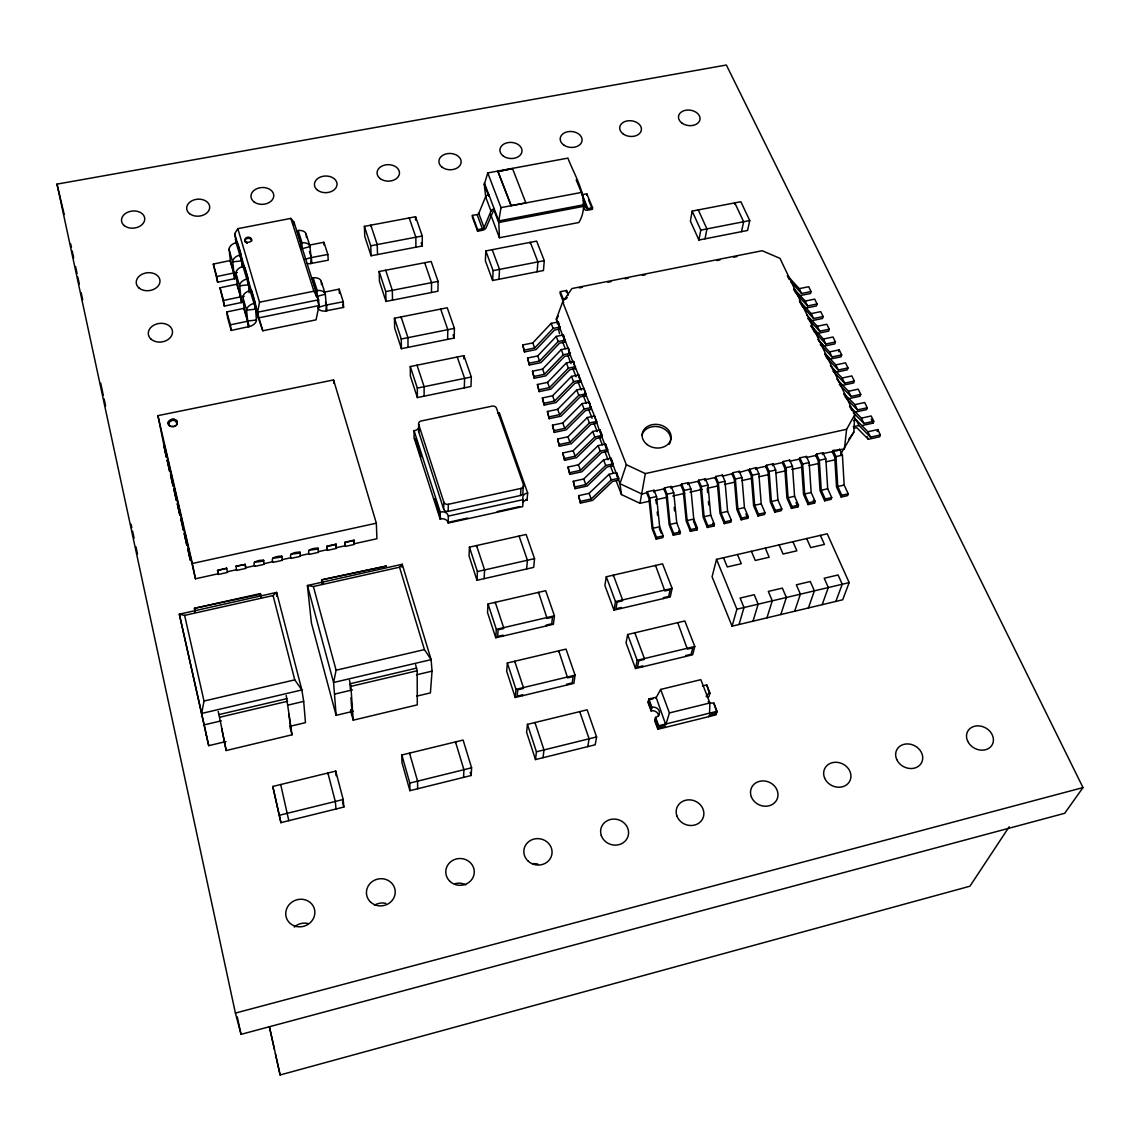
<?xml version="1.0" encoding="UTF-8"?>
<svg xmlns="http://www.w3.org/2000/svg" width="1140" height="1140" viewBox="0 0 1140 1140"><rect width="100%" height="100%" fill="white"/><g stroke="black" fill="none" stroke-linecap="round" stroke-linejoin="round"><path stroke-width="1.5" d="M422.27 245.984L422.27 235.994L415.573 216.743L364.387 226.376L364.772 236.408L371.084 255.773L422.27 245.984L421.159 242.777M424.108 396.178L424.123 386.702L417.026 365.185M431.49 292.495L431.561 282.663L424.678 262.727M655.899 698.15L660.644 689.443L700.829 679.654L709.864 702.967L709.536 713.996L716.789 712.215L713.811 703.01A5.814 5.059 17.5 0 1 708.139 701.684M438.074 281.381L437.959 291.227L385.99 301.416L379.449 281.395L379.164 271.505L431.148 261.473L438.074 281.381L385.748 291.598L385.99 301.416M497.639 413.079A5.586 4.503 3.5 0 0 499.291 412.751L527.663 493.007A5.757 4.788 5 0 0 523.26 499.619L522.676 506.616L448.177 523.061L448.006 522.32A5.785 4.859 1 0 0 440.995 518.914L440.154 519.142L440.268 512.173L414.062 430.678A5.643 4.574 0.2 0 0 418.936 427.144M443.688 509.195L443.83 502.127L418.694 424.493A3.562 2.879 0.5 0 1 421.23 420.974L492.095 406.139A3.548 2.85 3.3 0 1 496.47 408.177L523.488 484.728L522.904 491.839A3.605 2.993 4.6 0 1 520.467 495.487L448.163 511.361A3.648 3.035 1.3 0 1 443.688 509.195L418.708 431.803L418.636 424.365A5.643 4.574 0.2 0 1 418.907 425.035M447.621 339.364L447.806 329.688L440.681 309.068M448.163 511.361L448.319 504.293A3.662 3.05 1.3 0 1 443.83 502.127M448.177 523.061L448.334 516.092A5.814 4.873 1.1 0 0 440.268 512.173M454.19 338.053L454.418 328.363L447.251 307.772L394.454 318.231L394.654 327.95L401.408 348.683L454.19 338.053L453.093 334.889M463.809 358.844L463.909 355.652L410.286 366.553L410.372 376.115L417.368 397.575L470.977 386.489L471.333 376.984L463.909 355.652M464.308 387.857L464.621 378.366L457.24 357.005M490.556 214.235L499.405 237.761L578.921 222.499C591.56 200.697 575.586 178.353 567.92 158.118L487.763 172.938L484.272 184.438L488.732 196.208L488.803 194.627A3.477 2.294 -21.6 0 0 485.597 196.792L478.772 213.394A1.824 1.197 -21.1 0 1 477.09 214.534L472.402 215.417L472.345 216.97L477.603 231.206L482.305 230.309A4.118 2.665 -21 0 0 486.11 227.772L494.204 208.905A3.491 2.28 -21.6 0 0 490.984 211.071L484.058 227.63A1.838 1.183 -21 0 1 482.377 228.769L477.66 229.667L477.603 231.206M455.459 742.796L455.501 741.912L463.909 769.7L463.567 777.38M469.424 547.157L469.067 555.964L476.99 580.274L533.691 567.378L534.546 558.629L526.139 534.461L469.424 547.157L477.418 571.567L476.99 580.274M485.825 250.928L485.384 260.846L492.623 280.497L543.452 270.522L544.279 260.647L536.655 241.11L485.825 250.928L493.107 270.636L492.623 280.497M476.506 546.545L476.549 545.561L484.6 569.943L484.115 578.65M497.909 171.541L512.544 168.606L525.868 202.906L511.091 205.685L497.909 171.541L512.544 168.606M471.191 775.499L471.589 767.804L463.111 740.06L401.822 754.994L401.993 762.774L409.916 790.676L471.191 775.499L470.193 772.25M840.536 454.261L853.846 432.117L854.744 414.761L779.988 258.381L762.204 250.729L571.981 288.534L562.661 301.829L556.363 319.001L557.403 323.903M499.007 279.243L499.534 269.382L492.209 249.689M488.034 603.986L487.521 612.522L495.757 637.759L553.413 624.278L554.439 615.814L545.704 590.705L488.034 603.986L496.342 629.351L495.757 637.759M499.12 415.673L499.291 412.751M230.337 260.504L213.308 264.095L216.814 276.521L233.899 272.959L230.337 260.504L229.083 248.577A9.134 6.099 -14.3 0 1 234.883 243.019L237.505 242.293M237.148 284.145L219.992 287.793L223.554 300.447L240.782 296.813L237.148 284.145L235.952 272.303A9.22 6.056 -14.5 0 1 241.808 266.746L244.459 266.005M495.216 603.274L495.273 602.319L503.638 627.641L503.567 628.582L498.095 629.864L497.639 636.405L503.068 635.137L502.997 636.063M241.936 267.23L241.509 257.654M242.877 297.298L242.934 296.457A9.305 5.999 -14.7 0 1 248.862 290.899L251.541 290.159L255.317 303.041L256.4 320.825A9.291 5.885 -14.5 0 1 250.501 326.268L231.192 330.429L227.572 317.59L226.789 311.933L244.06 308.313L242.877 297.298L246.596 310.18L247.651 321.252L230.422 324.8L226.789 311.933M249.061 292.652L248.178 278.659L244.929 267.587M522.761 344.964L524.5 351.947L536.057 349.581L554.496 330.087L560.082 328.947L558.315 321.908L551.19 323.347L532.779 342.926L522.761 344.964L524.5 351.947M530.257 243.447L530.328 242.336L537.909 261.901L537.125 271.762M353.272 711.26L336.129 715.336L311.419 622.996L307.415 585.504L402.206 564.272L431.12 659.632L432.046 671.132L430.407 692.892L416.699 696.155M174.335 419.306L177.028 421.088L177.227 423.966L174.335 419.306L171.898 419.292L168.307 421.943L168.492 424.821L170.573 426.431L169.176 425.619M527.606 358.017L529.345 365.042L540.944 362.648L559.526 343.183L565.141 342.043L563.36 334.961L556.206 336.414L537.667 355.951L527.606 358.017L529.345 365.042M647.335 491.782L646.993 493.577L648.931 498.508L652.094 528.661L656.184 539.12L662.867 537.596L663.238 535.843L659.661 526.766L656.54 496.555L654.018 490.2M520.467 495.487L521.037 488.39A3.634 3.007 4.6 0 0 523.488 484.728M507.357 662.995L506.687 671.232L515.237 697.466L573.89 683.345L575.101 675.179L566.024 649.102L507.357 662.995L515.993 689.358L515.237 697.466M532.494 371.198L534.247 378.266L545.889 375.844L564.614 356.421L570.242 355.253L568.447 348.142L561.265 349.61L542.583 369.103L532.494 371.198L534.247 378.266M522.847 502.355A5.728 4.774 5 0 1 526.181 500.161L527.051 500.018L527.663 493.007M537.41 384.493L539.192 391.604L550.876 389.168L569.744 369.773L575.386 368.605L573.591 361.451L566.38 362.933L547.556 382.385L537.41 384.493L539.192 391.604M514.639 662.169L514.724 661.243L523.417 687.577L523.331 688.475L517.76 689.814L517.161 696.127L522.704 694.787L522.619 695.685M526.637 568.974L527.435 560.239L519.085 536.042M542.398 397.931L544.165 405.07L555.921 402.605L574.916 383.254L580.588 382.071L578.792 374.875L571.539 376.385L552.572 395.794L542.398 397.931L544.165 405.07M671.203 486.395L673.754 492.722L676.747 522.904L680.352 531.952L679.967 533.705L673.312 535.23L669.166 524.799L666.13 494.675L664.15 489.701L664.506 487.877L671.232 486.481L670.847 488.262M547.414 411.483L549.209 418.679L560.994 416.171L580.146 396.877L585.846 395.666L584.022 388.441L576.755 389.966L557.645 409.331L547.414 411.483L549.209 418.679M568.361 295.06L566.552 290.458L560.339 291.683L560.153 293.636L563.616 302.499M552.487 425.177L554.297 432.402L566.138 429.88L585.433 410.614L591.147 409.403L589.323 402.135L582.013 403.674L562.761 422.997L552.487 425.177L554.297 432.402M566.352 292.41L566.552 290.458M297.839 233.529L298.153 230.537L302.043 242.834L301.573 247.323M538.436 593.327L538.536 592.358L547.1 618.436L552.515 617.182L551.731 623.765L546.359 625.019L546.245 625.96M557.617 439L559.427 446.267L571.311 443.716L590.762 424.507L596.505 423.268L594.667 415.957L587.328 417.511L567.92 436.791L557.617 439L559.427 446.267M527.449 724.37L526.609 732.293L535.501 759.568L595.194 744.776L596.591 736.939L587.143 709.821L527.449 724.37L536.427 751.802L535.501 759.568M586.587 195.368L586.758 193.8L582.17 194.669L587.955 208.634L592.572 207.765L586.758 193.8M698.749 480.368L698.321 482.163L700.345 487.051L703.124 517.118L707.37 527.478L713.982 525.982L714.424 524.215L710.719 515.223L707.983 485.099L705.361 478.8M562.775 452.965L564.599 460.275L576.555 457.682L596.135 438.515L601.92 437.276L602.177 435.395L600.053 429.923L592.686 431.49L573.135 450.728L562.775 452.965L564.599 460.275M592.572 207.765L592.387 209.318L587.784 210.188A4.104 2.594 -24 0 1 584.35 209.047L583.309 205.87M854.744 414.761L846.621 429.296L844.398 449.103L833.098 450.443L832.499 452.295L834.736 457.111L836.532 486.965L841.178 497.069L847.604 495.601L848.231 493.82L844.17 485.056L842.417 455.145L839.553 449.003M310.75 263.582L311.405 257.711L309.467 251.612M534.86 723.43L534.959 722.546L543.994 749.935L543.01 757.701M312.816 280.839L313.158 277.875L317.205 290.615L316.493 296.528L325.328 294.206L325.114 293.436A9.248 5.914 -16.6 0 0 318.43 290.472L315.737 290.814L315.951 293.707M568.005 467.058L569.843 474.411L581.842 471.789L601.578 452.68L607.378 451.426L607.649 449.559L605.511 444.016L598.101 445.612L578.408 464.792L568.005 467.058L569.843 474.411M715.763 476.591L715.307 478.387M573.278 481.294L575.116 488.675L587.171 486.025L607.064 466.973L612.893 465.704L613.178 463.852L611.011 458.251L603.573 459.876L583.723 479L573.278 481.294L575.116 488.675M325.812 310.964L326.553 305.178L325.541 302.014M578.607 495.658L580.459 503.096L592.558 500.417L612.607 481.408L618.464 480.125L618.749 478.287L616.569 472.63L609.102 474.269L589.095 493.349L578.607 495.658L580.459 503.096M558.614 651.752L558.728 650.826L567.62 677.858L573.121 676.533L572.195 682.889L566.722 684.2L566.594 685.097M732.721 472.829L732.236 474.625M758 515.978L758.499 514.197L754.68 505.291L752.272 475.238L749.564 468.982L749.08 470.834L751.203 475.722L753.611 505.704L758 515.978L764.555 514.482L765.054 512.715L761.207 503.809L758.855 473.77L756.148 467.528L739.162 472.487L739.319 471.361L732.678 472.744L732.222 474.582L734.317 479.484L736.839 509.509L741.185 519.797L747.755 518.301L748.239 516.534L744.434 507.599L741.955 477.532L739.276 471.276M756.176 467.614L755.663 469.424M401.807 567.036L402.206 564.272L399.541 567.207L313.372 586.516L307.415 585.504L333.578 682.504L336.129 715.336M783.209 461.615L782.653 463.424M606.295 576.769L604.884 585.404L613.99 610.114L670.22 596.961L672.13 588.382L662.539 563.83L606.295 576.769L615.472 601.592L613.99 610.114M846.621 429.296L645.326 473.584L639.982 503.31L621.457 494.575L616.341 481.308M799.91 457.909L799.724 459.035L789.55 461.287L789.721 460.161L783.166 461.529L782.639 463.382L784.79 468.226L786.956 498.166L791.459 508.369L797.957 506.887L798.499 505.12L794.58 496.271L792.471 466.274L789.692 460.076M487.763 172.938L501.001 207.623L498.764 220.918L499.405 237.761M613.192 576.113L613.363 575.144L622.582 599.925L622.411 600.88L617.082 602.134L615.914 608.76L621.215 607.52L621.058 608.461M587.77 746.615L589.109 738.791L579.733 711.631M816.553 454.205L816.354 455.33L806.208 457.582L806.408 456.47L799.867 457.824L799.311 459.662L801.506 464.507L803.543 494.418L808.089 504.593L814.558 503.111L815.143 501.329L811.167 492.523L809.172 462.555L806.365 456.37M692.165 211.099L690.384 221.075L698.92 240.013L747.569 230.465L749.75 220.547L740.829 201.709L692.165 211.099L700.786 230.109L698.92 240.013M646.964 493.52L647.306 491.696L654.061 490.3L653.69 492.081M237.833 228.67L259.521 302.2L257.64 312.203L258.31 317.946L262.784 330.785L316.065 319.841L319.001 305.563L318.587 299.806L294.006 222.172L290.885 218.381L237.833 228.67L234.641 233.714L236.379 243.019M832.514 452.338L833.14 450.528L835.962 456.584L837.758 486.509L841.79 495.273L841.178 497.069M208.706 745.66L179.322 614.189L184.609 615.386L204.017 701.043L201.652 713.455L208.706 745.66L225.991 741.556M627.641 634.51L626.045 642.875L635.493 668.524L692.664 654.759L694.787 646.48L684.827 620.958L627.641 634.51L637.174 660.288L635.493 668.524M705.033 238.816L706.928 228.898L698.279 209.917M656.184 539.12L656.54 537.353L652.978 528.276L649.814 498.066L647.306 491.696M655.357 566.409L655.543 565.426L664.876 590.99L670.149 589.75L668.681 596.42L663.437 597.645L663.224 598.6M313.372 586.516L336.101 670.22L333.578 682.504L431.12 659.632L424.422 649.601L399.541 567.207M734.545 203.989L734.773 202.877L743.651 221.73L741.513 231.662M642.675 666.8L642.875 665.888L637.474 667.185L638.799 660.787L644.214 659.476L644.414 658.564L634.823 632.8M681.25 485.911L681.649 484.072L688.346 482.676L687.933 484.472L688.303 482.591L690.897 488.903L693.761 519.056L697.423 528.077L697.01 529.844L690.37 531.34L686.18 520.952L683.273 490.856L681.25 485.911L681.677 484.158L684.214 490.399L687.135 520.567L690.769 529.587L690.37 531.34M673.312 535.23L673.683 533.463L670.092 524.414L667.057 494.219L664.506 487.877L664.164 489.758M175.204 420.76L175.432 419.691M655.386 718.243L658.478 726.636L665.803 724.826L656.113 697.253L648.831 699.034L648.033 702.596L651.082 710.875A5.814 5.13 14.9 0 1 658.678 715.863M698.307 482.12L698.72 480.282L705.404 478.9L704.962 480.681M651.082 710.875L651.895 707.327L648.831 699.034M713.811 703.01L717.046 711.317L716.005 714.851L657.851 729.258L654.773 720.879L655.586 717.359A5.828 5.144 14.9 0 0 659.219 711.004A5.828 5.144 14.9 0 0 651.895 707.327M732.45 473.656L722.247 476.235L722.389 475.124L715.735 476.506L715.293 478.344L717.359 483.26L720.01 513.299L724.313 523.63L730.897 522.134L731.367 520.367L727.605 511.404L724.997 481.308L722.347 475.038M657.851 729.258L658.692 725.753L655.586 717.359M707.37 527.478L707.798 525.711L704.107 516.719L701.328 486.58L698.72 480.282M665.161 727.448L665.375 726.579L658.065 728.389L654.973 719.995M685.568 656.469L685.796 655.557L691.125 654.274L692.764 647.834L687.392 649.116L677.716 622.654M724.313 523.63L724.769 521.864L721.022 512.9L718.371 482.79L715.735 476.506M716.519 559.355L712.072 576.812L732.065 626.173L842.702 599.783L849.172 582.611L827.227 533.791L716.519 559.355L736.896 609.216L732.065 626.173M169.775 425.904C166.882 423.154 171.2 419.335 174.249 420.432M741.185 519.797L741.67 518.03L737.879 509.081L735.357 479L732.678 472.744M789.108 279.3L787.37 275.652L799.268 288.648L808.702 286.724L811.039 291.555L810.511 293.479L799.61 295.702L793.668 289.246M702.425 685.938L706.757 684.884L709.066 692.351M794.537 289.46L805.225 301.06L814.701 299.122L817.052 303.981L816.511 305.919L805.581 308.171M706.757 684.884L709.949 693.091L708.938 696.668A5.8 5.045 17.6 0 0 707.612 697.181M799.382 300.803L811.238 313.6L820.743 311.633L823.123 316.535L822.567 318.459L811.594 320.739M708.781 716.647L709.023 715.763L716.262 713.968M739.048 624.506L743.993 607.534L740.102 598.072L754.224 594.738L758.157 604.172L753.013 621.186M772.948 463.795L775.685 470.022L777.922 500.032L781.812 508.91L781.285 510.677L774.758 512.159L775.285 510.392L771.41 501.5L769.13 471.476L766.394 465.248L772.977 463.88L772.45 465.69M806.664 314.825L817.294 326.24L826.856 324.259L829.25 329.204L828.68 331.113L817.665 333.421L810.569 325.869M812.806 327.693L823.422 339.007L833.012 336.998L835.435 342L834.865 343.895L823.793 346.218L819.076 341.231M838.655 351.747L839.225 349.852L829.606 351.889L817.836 339.435M791.459 508.369L792.001 506.588L788.082 497.738L785.93 467.742L783.166 461.529M666.031 723.943L669.422 712.928L660.644 689.443M839.225 349.852L841.676 354.896L841.092 356.791L829.991 359.143L825.274 354.198M822.995 452.68L825.83 458.85L827.697 488.775L831.716 497.567L831.117 499.349L824.662 500.816L820.059 490.684L818.149 460.802L815.941 455.972L816.511 454.119L823.037 452.78L822.424 454.589M766.921 617.866L772.279 600.823L768.303 591.418L782.354 588.112L786.358 597.488L780.8 614.546M560.025 328.961L558.215 321.936L558.215 322.891M825.274 353.785L835.848 364.886L845.51 362.834L847.975 367.921L847.376 369.802L836.233 372.196L831.53 367.294M808.089 504.593L808.659 502.811L804.698 493.976L802.66 464.009L799.867 457.824M830.433 365.798L842.147 378.01L851.837 375.929L854.33 381.074L853.718 382.94L842.531 385.349L837.843 380.503M570.185 355.267L568.347 348.156M573.491 362.42L573.491 361.466L575.344 368.605M824.662 500.816L825.26 499.035L821.256 490.243L819.347 460.289L816.511 454.119M836.817 379.164L848.502 391.262L858.235 389.153L860.743 394.355L860.13 396.207L848.887 398.644M562.661 301.829L626.33 464.707L619.961 483.702L621.457 494.575M794.623 611.254L800.394 594.168L796.347 584.806L810.298 581.514L814.373 590.862L808.417 607.962M578.336 375.915L578.678 374.903L580.545 382.085M844.213 393.841L854.915 404.629L864.69 402.505L867.227 407.75L866.6 409.602L855.314 412.067M575.5 367.636L585.974 393.784L585.789 395.68M861.797 425.605L873.126 423.111L873.767 421.273L871.216 415.986L861.398 418.138L849.485 406.125M877.144 431.419L877.786 429.58L867.925 431.761L854.829 418.565M591.09 409.417L589.209 402.149L589.195 403.076M877.786 429.58L880.379 434.924L879.724 436.762L868.338 439.285L856.767 427.671L853.988 428.284M176.002 421.287L176.358 420.304M822.154 604.684L828.324 587.556L824.22 578.236L838.085 574.973L842.232 584.25L835.862 601.407M585.96 394.711L596.662 421.401L596.448 423.282M599.925 430.863L599.953 429.937L601.863 437.29M605.369 444.956L605.397 444.044L607.321 451.426M610.869 459.192L610.912 458.28L612.836 465.719M618.407 480.139L616.469 472.658L616.427 473.556M176.586 421.971L177.028 421.088M749.108 470.877L749.322 469.908M765.909 467.144L766.436 465.334L765.895 467.101L768.032 471.974L770.312 501.928L774.758 512.159M799.34 459.719L799.596 458.75M815.955 456.014L816.226 455.045M176.273 425.263L177.227 423.966M176.914 422.769L177.412 422M1009.171 826.785L969.912 886.222L280.112 1074.977L275.395 1053.916M558.329 316.179L556.363 319.001L564.414 339.848M848.744 439.313L853.846 432.117M1083 787.583L1064.689 813.29L241.039 1034.351L235.41 1013.075L57 184.124L726.365 65.023L1083 787.583L235.41 1013.075M175.56 425.933L174.662 426.46L176.672 424.878M524.642 350.037L534.674 347.985L553.142 328.434L560.282 326.995M529.501 363.147L539.576 361.067L558.173 341.558L565.34 340.091M534.404 376.371L544.521 374.276L563.26 354.796L570.456 353.315M539.348 389.723L549.509 387.6L568.39 368.163L575.615 366.667M544.35 403.204L554.553 401.052L573.562 381.658L580.83 380.147M549.394 416.812L559.626 414.647L578.792 395.295L586.088 393.756M554.482 430.549L564.77 428.355L584.079 409.06L591.404 407.507M559.626 444.429L569.957 442.206L589.409 422.954L596.761 421.387M564.813 458.437L575.187 456.2L594.795 436.991L602.177 435.395M570.057 472.587L580.474 470.321L600.239 451.155L607.649 449.559M575.344 486.88L585.817 484.571L605.725 465.476L613.178 463.852M580.688 501.301L591.204 498.978L611.268 479.926L618.749 478.287M184.609 615.386L273.073 595.55L276.621 592.401L301.858 689.942L303.682 701.399L305.477 722.632L289.93 726.337M560.339 291.683L563.36 299.378L567.449 297.483M170.088 426.232L174.819 426.26M311.704 278.075L314.384 277.733A9.206 5.942 -16.5 0 1 321.053 280.725L325.328 294.206L326.211 305.036L317.789 307.487L318.003 308.242A9.177 5.814 -16.8 0 0 324.615 311.106L343.582 307.415L343.268 301.772L339.164 289.147L324.173 292.196M219.992 287.793L224.352 306.118L243.504 302.043M255.317 303.041L252.624 303.796A9.348 5.971 -14.8 0 0 246.667 309.339L246.596 310.18L255.346 309.168M237.961 243.846L241.153 254.719L238.502 255.46A9.177 6.071 -14.4 0 0 232.674 261.017L233.914 272.887L237.32 272.517M213.308 264.095L217.626 282.236L236.636 278.245M304.451 259.478L311.063 257.555L309.866 245.784A9.091 6.013 -16.4 0 0 303.254 242.706L300.604 243.019L300.96 247.409M248.178 278.659L245.499 279.414A9.263 6.028 -14.6 0 0 239.614 284.971L240.796 296.756L244.231 296.357M280.91 822.624L343.838 807.049L343.183 799.51L335.73 771.11L272.788 786.457L280.91 822.624L272.788 786.457M669.422 712.928L709.864 702.967M279.742 815.171L343.183 799.51M409.916 790.676L409.816 783.066L471.589 767.804M536.427 751.802L596.591 736.939M658.692 725.753L717.046 711.317M650.085 699.561L652.992 698.849M224.295 741.912L226.233 750.519L292.025 734.801L286.24 695.471M350.464 710.135L353.215 720.181L417.297 704.862L417.155 670.762L415.644 664.72M515.993 689.358L575.101 675.179M637.174 660.288L694.787 646.48M226.233 750.519L219.521 717.288L287.594 701.271M353.215 720.181L350.892 686.366L417.155 670.762M204.174 724.869L221.331 720.822M288.235 705.047L303.682 701.399M335.174 693.975L352.474 689.899M416.485 674.809L432.046 671.132M736.896 609.216L849.172 582.611M219.521 717.288L218.923 714.595L287.024 698.592M349.41 680.267L350.351 683.701L416.656 668.111M496.342 629.351L554.439 615.814M615.472 601.592L672.13 588.382M204.017 701.043L294.761 679.868L301.858 689.942L201.652 713.455L179.322 614.189L276.621 592.401L276.82 596.405M336.101 670.22L424.422 649.601M656.54 537.353L663.238 535.843M673.683 533.463L680.352 531.952M690.769 529.587L697.423 528.077M707.798 525.711L714.424 524.215M724.769 521.864L731.367 520.367M741.67 518.03L748.239 516.534M758.499 514.197L765.054 512.715M775.285 510.392L781.812 508.91M792.001 506.588L798.499 505.12M808.659 502.811L815.143 501.329M825.26 499.035L831.716 497.567M841.79 495.273L848.231 493.82M652.978 528.276L659.661 526.766M670.092 524.414L676.747 522.904M687.135 520.567L693.761 519.056M704.107 516.719L710.719 515.223M721.022 512.9L727.605 511.404M737.879 509.081L744.434 507.599M754.68 505.291L761.207 503.809M771.41 501.5L777.922 500.032M788.082 497.738L794.58 496.271M804.698 493.976L811.167 492.523M821.256 490.243L827.697 488.775M837.758 486.509L844.17 485.056M477.418 571.567L534.546 558.629M639.982 503.31L650.327 501.001M655.5 499.847L667.584 497.154M672.757 496L684.841 493.307M690.014 492.152L702.083 489.445M707.27 488.291L717.616 485.982M724.513 484.443L734.873 482.135M741.769 480.596L752.129 478.287M759.026 476.748L769.372 474.44M776.283 472.901L786.629 470.592M791.801 469.438L802.161 467.129M809.058 465.59L819.418 463.282M826.315 461.728L834.936 459.805M195.097 611.71L194.413 608.318L260.319 593.584L261.416 597.474M321.623 579.861L386.275 566.081L321.623 579.861L321.922 583.309M194.413 608.318L260.59 594.211M853.518 420.674L856.354 420.061L858.933 425.462L870.504 437.119L880.379 434.924M837.772 450.571L822.695 453.606M649.814 498.066L656.54 496.555M667.057 494.219L673.754 492.722M684.214 490.399L690.897 488.903M701.328 486.58L707.983 485.099M718.371 482.79L724.997 481.308M735.357 479L741.955 477.532M752.272 475.238L758.855 473.77M769.13 471.476L775.685 470.022M785.93 467.742L792.471 466.274M802.66 464.009L809.172 462.555M819.347 460.289L825.83 458.85M835.962 456.584L842.417 455.145M853.49 412.822L863.935 423.439L873.767 421.273M853.247 426.702L858.933 425.462M448.334 516.092L523.26 499.619M439.869 518.273L440.667 518.087L434.497 498.893M525.982 499.32L527.051 500.018M187.772 548.654L190.323 560.182L187.772 548.654L188.499 548.497L195.439 578.792L218.139 573.776L217.512 570.271L226.746 568.247L217.583 570.584L218.282 574.475L227.473 572.451L226.746 568.247M235.952 566.209L245.214 564.5L245.812 568.39L236.65 570.413L235.952 566.209L245.214 564.5M254.306 562.177C278.488 560.153 248.435 557.659 254.947 566.38L264.067 564.371L263.454 560.153M272.588 558.144C296.642 556.135 266.846 553.641 273.173 562.348L282.264 560.353L281.708 556.135M290.814 554.125C314.711 552.116 285.171 549.637 291.341 558.344L300.39 556.349L299.906 552.13M308.969 550.121C332.723 548.126 303.44 545.647 309.424 554.353L318.459 552.359L318.017 548.126M327.052 546.145L336.072 544.151L336.442 548.383L327.451 550.378L327.052 546.145L327.337 549.68L318.331 551.66M345.078 542.17L354.055 540.189L354.369 544.436L345.42 546.402L345.078 542.17L345.306 545.718L336.329 547.699L336.072 544.151M327.137 546.445L336.158 544.464M345.163 542.469L354.141 540.488M449.018 522.163L467.642 518.045M497.211 511.547L519.683 506.588M227.33 571.753L236.507 569.729M254.819 565.682L245.67 567.706L245.129 564.186M263.939 563.673L273.044 561.664M282.136 559.654L291.213 557.645M300.276 555.65L309.31 553.655M846.963 399.157L857.437 409.887L867.227 407.75M189.539 556.263L190.266 556.106M613.035 464.778L619.961 483.702L642.019 494.062L647.135 492.608M448.319 504.293L521.037 488.39M195.439 578.792L192.404 563.488L376.343 523.189L333.564 379.934L157.918 415.644L166.369 457.254L163.889 446.039M839.325 384.422L850.996 396.464L860.743 394.355M186.005 541.072L186.732 540.916L184.979 533.392L184.253 533.548L186.803 545.034L184.253 533.548M607.506 450.485L612.151 463.453M832.913 370.999L844.612 383.168L854.33 381.074M183.227 525.896L181.488 518.443L180.775 518.586L185.335 535.458M177.327 503.795L179.849 515.18L177.327 503.795L178.04 503.638L181.873 520.553M824.719 353.842L826.557 357.704L838.299 369.987L847.975 367.921M179.051 511.176L179.764 511.019M596.633 422.327L599.583 430.934M173.921 489.131L176.429 500.489L173.921 489.131L174.634 488.989L178.424 505.804M414.376 438.757L415.131 438.587L421.002 456.884M820.273 344.536L832.029 356.948L841.676 354.896M175.617 496.442L176.329 496.299M170.544 474.625L173.052 485.939L170.544 474.625L171.242 474.482L175.018 491.183M812.236 327.707L814.046 331.498L825.83 344.009L835.435 342M167.195 460.261L169.689 471.518L167.195 460.261L167.893 460.118L171.655 476.72M807.861 318.573L819.689 331.213L829.25 329.204M796.874 294.377L807.562 305.933L817.052 303.981M417.368 397.575L417.34 388.099L471.333 376.984M801.748 305.762L813.59 318.516L823.123 316.535M165.542 453.136L166.24 452.993L168.321 462.398M326.211 305.036L343.268 301.772M565.24 341.06L565.084 342.057M790.875 281.808L801.577 293.479L811.039 291.555M568.347 349.111L563.26 334.989L563.26 335.944M259.521 302.2L313.899 291.199L318.587 299.806L257.64 312.203L234.641 233.714M401.408 348.683L401.266 339.022L454.418 328.363M311.092 257.612L327.878 254.448L323.903 242.264L309.154 245.171M307.401 263.54A9.02 5.928 -16.6 0 0 309.567 263.711L328.235 260.191L327.878 254.448M579.334 287.907L582.426 287.294M607.876 282.236L610.94 281.623M625.133 278.801L628.197 278.203M642.347 275.381L645.397 274.783M716.932 260.561L719.924 259.963M733.804 257.198L736.796 256.614M563.36 299.378L566.466 298.751M296.699 230.708L299.35 230.408A9.049 6.042 -16.3 0 1 305.947 233.515L310.094 246.568L301.644 248.834M493.107 270.636L544.279 260.647M700.786 230.109L749.75 220.547M371.084 255.773L370.742 245.798L422.27 235.994M501.001 207.623L582.098 192.318M326.468 305.192L326.923 310.835M256.471 320.012L247.793 321.024L244.088 308.199M316.493 296.528L316.065 290.743L312.032 278.003M248.235 284.829L239.557 285.798L235.894 273.144M311.334 257.726L311.847 263.454M241.238 260.932L232.631 261.858L229.026 249.432M171.527 426.759L173.65 426.773M626.33 464.707L645.326 473.584M168.107 423.909L168.863 424.408M168.05 422.926L168.805 423.567M168.307 421.943L169.019 422.712M799.639 301.758L802.019 304.323M168.863 421.03L169.504 421.928M169.689 420.247L170.216 421.244M871.216 419.149L873.126 423.111M799.268 288.648L801.577 293.479M805.225 301.06L807.562 305.933M811.238 313.6L813.59 318.516M817.294 326.24L819.689 331.213M823.422 339.007L825.83 344.009M829.606 351.889L832.029 356.948M835.848 364.886L838.299 369.987M842.147 378.01L844.612 383.168M848.502 391.262L850.996 396.464M854.915 404.629L857.437 409.887M861.398 418.138L863.935 423.439M867.925 431.761L870.504 437.119M867.07 436.606L868.338 439.285M793.939 289.403L795.692 293.08M799.981 302.043L801.164 304.522M843.899 393.984L845.794 397.96M849.77 406.296L851.694 410.315M813.262 500.218L814.558 503.111M820.387 535.372L824.434 544.421L810.683 547.599L806.664 538.536M782.895 462.455L772.692 464.721M796.019 502.526L797.957 506.887M766.137 466.175L755.891 468.455M792.913 541.714L796.889 550.805L783.052 554.011L779.119 544.906M765.282 548.098L769.172 557.232L755.264 560.467L751.402 551.304M745.888 513.898L747.755 518.301M715.507 477.418L705.147 479.726M737.48 554.524L741.299 563.702L727.306 566.951L723.515 557.745M588.525 200.013L591.745 207.765M576.156 179.835L581.329 192.332M583.224 200.369L586.43 208.121A1.824 1.154 -24 0 0 587.955 208.634M698.507 481.194L688.118 483.503M583.21 202.991L583.937 204.73L498.764 220.918L484.343 182.842M583.053 204.573L583.766 206.311L498.679 222.499L494.133 210.487M712.771 523.018L713.982 525.982M681.449 484.984L671.004 487.307M693.405 520.937L697.01 529.844M664.321 488.789L653.847 491.126M678.784 530.741L679.967 533.705M659.347 528.647L661.115 533.121M568.518 350.479L573.149 362.477M600.125 432.302L606.637 449.174M497.924 171.314L511.105 205.457M562.676 342L565.226 348.641M567.777 355.267L570.983 363.56M572.893 368.534L576.085 376.827M578.009 381.8L581.201 390.094M583.124 395.067L586.316 403.361M588.867 410.001L592.059 418.295M593.983 423.268L597.175 431.561M599.084 436.534L602.291 444.828M604.841 451.454L608.033 459.748M610.584 466.374L613.149 473.014M551.19 323.347L553.142 328.434M556.206 336.414L558.173 341.558M561.265 349.61L563.26 354.796M566.38 362.933L568.39 368.163M571.539 376.385L573.562 381.658M576.755 389.966L578.792 395.295M582.013 403.674L584.079 409.06M587.328 417.511L589.409 422.954M592.686 431.49L594.795 436.991M598.101 445.612L600.239 451.155M603.573 459.876L605.725 465.476M609.102 474.269L611.268 479.926M485.597 196.792L490.984 211.071M532.779 342.926L534.674 347.985M537.667 355.951L539.576 361.067M542.583 369.103L544.521 374.276M547.556 382.385L549.509 387.6M552.572 395.794L554.553 401.052M557.645 409.331L559.626 414.647M562.761 422.997L564.77 428.355M567.92 436.791L569.957 442.206M573.135 450.728L575.187 456.2M578.408 464.792L580.474 470.321M583.723 479L585.817 484.571M589.095 493.349L591.204 498.978M478.772 213.394L484.058 227.63M477.09 214.534L482.377 228.769M472.402 215.417L477.66 229.667M648.632 699.917L651.695 708.225M648.232 701.699L651.282 709.992M170.715 419.663L171.114 420.731M409.203 217.954L415.872 237.22L415.901 247.195M236.849 284.43L242.321 302.399M243.789 308.484L249.304 326.624M230.038 260.789L235.453 278.588M250.487 291.227L243.005 266.404M385.691 270.251L392.317 290.315L392.516 300.148M235.382 239.614L236.493 242.948M364.387 226.376L370.742 245.798M379.164 271.505L385.748 291.598M394.454 318.231L401.266 339.022M410.286 366.553L417.34 388.099M342.556 304.266L343.582 307.415M440.154 519.142L414.105 437.917L414.062 430.678M297.027 230.651L300.932 242.948L301.288 247.352M317.405 300.518L319.001 305.563L258.31 317.946L254.719 305.663M290.885 218.381L313.899 291.199M581.97 193.886L586.43 208.121M256.4 308.969L262.784 330.785M239.87 254.918L243.347 266.817M236.066 242.678L241.537 260.647L240.825 254.79M250.073 290.558L255.659 308.869L254.975 303.112M401.822 754.994L409.816 783.066M321.979 580.474L322.862 583.709M350.792 710.02L352.174 715.036L350.963 697.723M342.527 802.061L343.838 807.049M273.073 595.55L294.761 679.868M290.073 726.251L290.928 729.643L288.876 714.182M290.315 728.033L292.025 734.801M280.697 784.534L288.819 820.672M57 184.124L64.225 214.505M157.918 415.644L192.404 563.488M164.588 445.897L166.24 452.993M188.855 550.52L186.732 540.916M194.584 608.974L195.339 612.28M218.196 711.446L218.923 714.595M269.368 1026.983L274.412 1049.484M269.539 1026.983L280.112 1074.977M205.912 733.248L206.368 735.357M70.68 243.932L71.435 247.423M72.176 250.9L73.687 257.868M75.554 266.575L77.064 273.529M77.805 277.02L79.316 283.974M81.182 292.681L82.693 299.649M100.705 383.211L103.327 395.409M104.082 398.886L105.578 405.854M131.1 524.243L131.841 527.72M132.596 531.197L134.093 538.166M135.974 546.872L137.47 553.826M237.291 1016.937L241.039 1034.351M558.443 328.805L559.484 333.707M171.898 419.292L172.14 420.418M350.351 683.701L350.892 686.366M167.893 460.118L168.392 462.584M221.644 728.318L225.093 745.332M184.979 533.392L185.45 535.772M181.488 518.443L181.972 520.837M178.04 503.638L178.524 506.06M182.514 526.053L183.312 530.029L180.775 518.586M260.319 593.584L260.804 596.99M216.814 276.521L217.626 282.236M223.554 300.447L224.352 306.118M230.422 324.8L231.192 330.429M233.6 273.187L234.356 278.901M240.483 297.041L241.21 302.713M247.494 321.323L248.192 326.952M247.836 278.73L248.534 284.544M484.272 184.438L485.868 198.203M655.999 500.36L656.341 503.709M657.21 512.088L657.552 515.437M674.225 507.357L674.581 510.905M327.992 773.875L327.907 773.02L335.303 801.463L336.015 808.973M707.313 489.103L707.626 492.637M708.439 501.486L708.752 505.02M306.176 234.298L306.461 237.462M335.73 771.11L336.143 775.727M294.006 222.172L294.248 225.121M321.266 281.495L321.523 284.615M350.009 683.872L350.365 689.073M333.564 379.934L333.778 383.254M323.903 242.264L324.102 245.143M173.123 419.164L173.209 420.304M354.055 540.189L354.269 543.737L376.927 538.736L376.343 523.189M339.164 289.147L339.406 293.408M370.856 226.29L370.814 225.164L377.212 244.573L377.511 254.534M401.109 318.003L401.095 316.906L407.949 337.682L408.034 347.344M409.545 753.996L409.531 753.127L417.582 781.142L417.625 788.766M415.573 216.743L415.587 220.091M455.273 883.614A13.851 13.124 0.2 0 1 465.747 884.854M532.423 863.778A13.737 12.911 10.7 0 1 537.781 864.063M294.277 927.091A14.264 13.367 -22.3 0 1 308.028 923.528M374.59 905.146A14.022 13.267 -12.2 0 1 385.833 903.393M418.708 431.803A3.548 2.879 0.5 0 1 418.865 429.965M247.294 243.39A3.42 2.565 -3.9 0 1 246.482 243.119M245.285 242.179A3.42 2.565 -3.9 0 1 247.58 238.417A3.42 2.565 -3.9 0 1 251.74 240.911M642.034 435.109A14.564 11.742 9.7 0 1 660.915 427.415A14.564 11.742 9.7 0 1 669.237 444.272M706.216 696.725A5.814 5.059 17.5 0 1 709.949 693.091M656.127 720.352A5.814 5.13 14.9 0 1 654.773 720.879M450.058 881.477A14.264 13.409 0.6 0 0 473.841 875.249A14.264 13.409 0.6 0 0 456.2 858.99A14.264 13.409 0.6 0 0 450.058 881.477M296.015 926.407A14.692 13.68 -20.3 0 0 314.498 909.321A14.692 13.68 -20.3 0 0 290.372 903.379A14.692 13.68 -20.3 0 0 296.015 926.407M967.689 741.214A13.965 11.571 28.4 0 0 990.902 746.558A13.965 11.571 28.4 0 0 981.312 726.251A13.965 11.571 28.4 0 0 967.689 741.214M896.724 759.482A13.979 11.828 27.4 0 0 920.023 764.897A13.979 11.828 27.4 0 0 910.817 744.32A13.979 11.828 27.4 0 0 896.724 759.482M824.619 778.05A13.994 12.098 26 0 0 848.032 783.536A13.994 12.098 26 0 0 839.211 762.674A13.994 12.098 26 0 0 824.619 778.05M601.307 835.563A14.079 12.925 16.9 0 0 625.019 841.235A14.079 12.925 16.9 0 0 617.467 819.489A14.079 12.925 16.9 0 0 601.307 835.563M528.305 861.27A14.15 13.181 10.2 0 0 551.703 855.143A14.15 13.181 10.2 0 0 533.834 839.097A14.15 13.181 10.2 0 0 528.305 861.27M370.514 902.011A14.435 13.58 -10.6 0 0 394.697 895.684A14.435 13.58 -10.6 0 0 377.269 879.197A14.435 13.58 -10.6 0 0 370.514 902.011M751.374 796.917A14.008 12.383 24.1 0 0 774.886 802.46A14.008 12.383 24.1 0 0 766.479 781.313A14.008 12.383 24.1 0 0 751.374 796.917M676.946 816.083A14.036 12.654 21.2 0 0 700.558 821.698A14.036 12.654 21.2 0 0 692.564 800.252A14.036 12.654 21.2 0 0 676.946 816.083M682.219 123.277A10.859 7.752 8 0 0 699.875 120.014A10.859 7.752 8 0 0 685.653 110.266A10.859 7.752 8 0 0 682.219 123.277M623.352 134.078A10.915 7.852 6.6 0 0 641.221 130.758A10.915 7.852 6.6 0 0 627.128 120.925A10.915 7.852 6.6 0 0 623.352 134.078M563.73 145.008A10.973 7.952 5.2 0 0 581.842 141.645A10.973 7.952 5.2 0 0 567.863 131.713A10.973 7.952 5.2 0 0 563.73 145.008M503.353 156.08A11.044 8.051 3.6 0 0 521.692 152.674A11.044 8.051 3.6 0 0 507.856 142.628A11.044 8.051 3.6 0 0 503.353 156.08M442.206 167.295A11.129 8.151 2 0 0 460.788 163.847A11.129 8.151 2 0 0 447.065 153.701A11.129 8.151 2 0 0 442.206 167.295M380.261 178.652A11.215 8.251 0.4 0 0 399.071 175.161A11.215 8.251 0.4 0 0 385.491 164.901A11.215 8.251 0.4 0 0 380.261 178.652M317.504 190.152A11.315 8.336 -1.3 0 0 336.571 186.618A11.315 8.336 -1.3 0 0 323.119 176.258A11.315 8.336 -1.3 0 0 317.504 190.152M253.921 201.809A11.428 8.422 -3.1 0 0 273.244 198.232A11.428 8.422 -3.1 0 0 259.948 187.758A11.428 8.422 -3.1 0 0 253.921 201.809M189.511 213.622A11.543 8.507 -4.9 0 0 209.09 210.002A11.543 8.507 -4.9 0 0 195.938 199.415A11.543 8.507 -4.9 0 0 189.511 213.622M124.232 225.592A11.671 8.579 -6.6 0 0 144.067 221.915A11.671 8.579 -6.6 0 0 131.072 211.214A11.671 8.579 -6.6 0 0 124.232 225.592M139.052 288.021A11.942 8.992 -7 0 0 159.315 284.131A11.942 8.992 -7 0 0 145.948 272.945A11.942 8.992 -7 0 0 139.052 288.021M151.207 339.293A12.155 9.334 -7.4 0 0 171.827 335.217A12.155 9.334 -7.4 0 0 158.161 323.618A12.155 9.334 -7.4 0 0 151.207 339.293M246.34 241.979A3.434 2.565 -3.9 0 0 251.612 239.77A3.434 2.565 -3.9 0 0 246.596 237.533A3.434 2.565 -3.9 0 0 246.34 241.979M647.078 444.529A14.578 11.756 9.7 0 0 670.861 439.299A14.578 11.756 9.7 0 0 651.909 424.736A14.578 11.756 9.7 0 0 647.078 444.529"/></g></svg>
